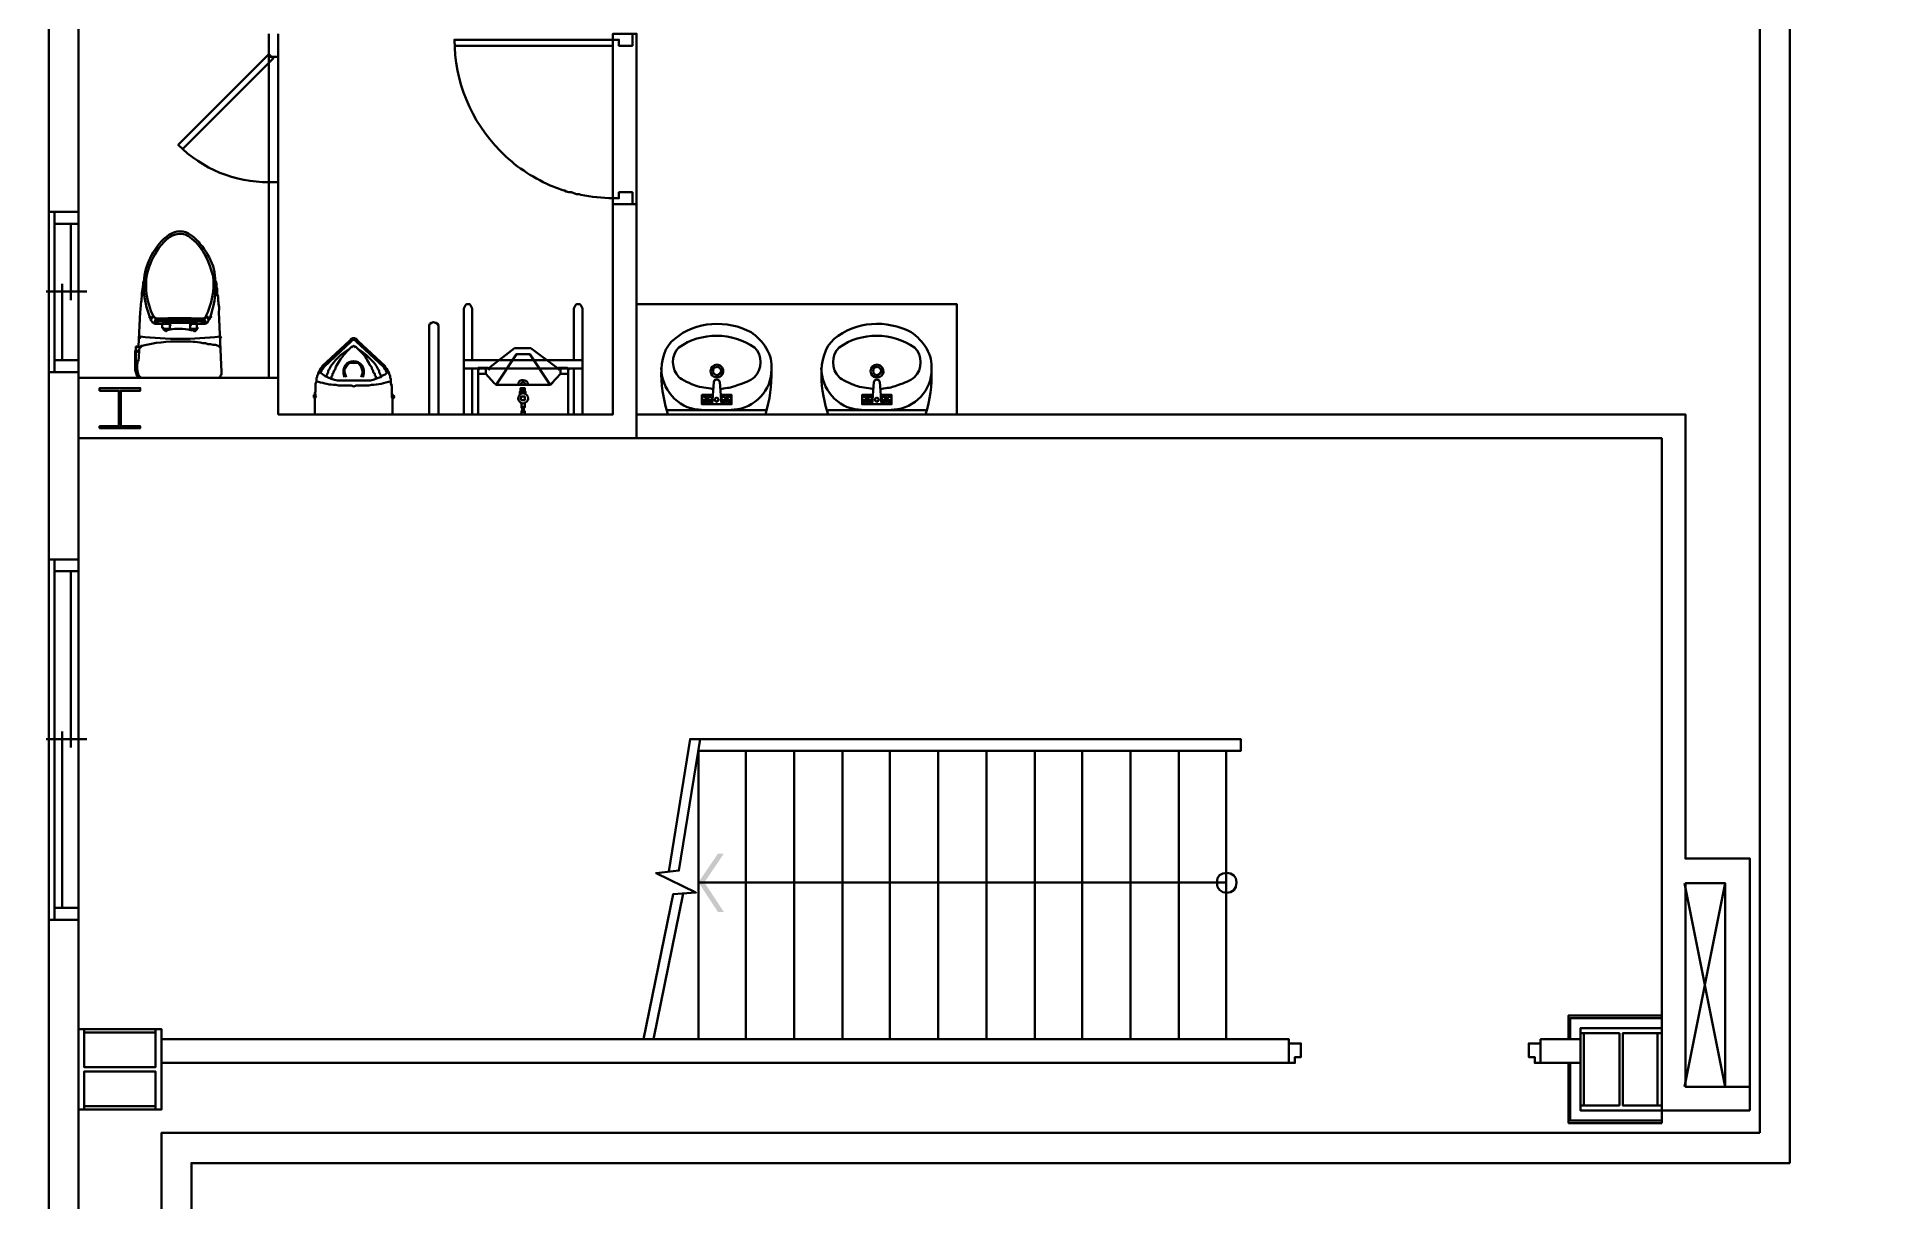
# Model space of a CAD drawing. Header units: millimetres. Extents: x 0 to 31017, y 0 to 21335.
# Drawn here: x 7143 to 8061, y 18577 to 19159 of the extents above; entities that cross this region are included whole.
import ezdxf
from ezdxf import colors
from ezdxf.entities.mleader import LeaderData, LeaderLine
from ezdxf.enums import TextEntityAlignment as Align
from ezdxf.math import Vec2, Vec3

# ---------------------------------------------------------------- set-up
doc = ezdxf.new("R2010")
doc.units = ezdxf.units.MM
doc.layers.add('PDF_單色填滿', color=7, linetype='Continuous')
doc.layers.add('PDF_幾何圖形', color=7, linetype='Continuous')
doc.styles.get("Standard").update_dxf_attribs({"font": 'arial.ttf'})

# ---------------------------------------------------------------- blocks, each defined once
blk = doc.blocks.new('_DetailCallout')
at = {"color": 0, "linetype": 'ByBlock', "lineweight": -2, "transparency": 16777216}
blk.add_line((8, 0), (-8, 0), dxfattribs=at)
blk.add_circle((0, 0), 8, dxfattribs=at)
at = {"color": 0, "transparency": 16777216}
for tag, p in [('視圖號碼', (0, 1)), ('圖紙號碼', (0, -6))]:
    blk.add_attdef(tag, text='', height=3, dxfattribs=at).set_placement(p, align=Align.CENTER)

msp = doc.modelspace()

# ---------------------------------------------------------------- linework, layer by layer
at = {"color": 251, "lineweight": 200, "true_color": 0x636466}
for points in [[(8003.78, 18611.16), (8003.78, 19818.2), (10159.06, 19818.2), (10159.06, 18790.18), (10028.88, 18790.18), (10028.88, 18666.5), (9409.22, 18666.5), (9409.22, 18017.47), (10161.06, 18017.47), (10161.06, 16827.55), (9459.02, 16827.55), (9459.02, 16867.77), (9410.49, 16867.77), (9410.49, 16827.55), (8708.75, 16827.55), (8708.75, 16867.77), (8660.22, 16867.77), (8660.22, 16827.55), (7959.75, 16827.55), (7959.75, 17468.15), (7204.9, 17468.15), (7204.9, 18611.16)], [(8018.78, 18596.16), (8018.78, 19803.2), (10144.06, 19803.2), (10144.06, 18805.18), (10013.88, 18805.18), (10013.88, 18681.5), (9394.22, 18681.5), (9394.22, 18002.47), (10146.06, 18002.47), (10146.06, 16842.55), (9474.02, 16842.55), (9474.02, 16882.77), (9395.49, 16882.77), (9395.49, 16842.55), (8723.75, 16842.55), (8723.75, 16882.77), (8645.22, 16882.77), (8645.22, 16842.55), (7974.75, 16842.55), (7974.75, 17483.15), (7219.9, 17483.15), (7219.9, 18596.16)]]:
    msp.add_lwpolyline(points, close=True, dxfattribs=at)
at = {"layer": 'PDF_單色填滿', "color": 251, "lineweight": 200, "true_color": 0x636466}
for points in [[(7473.34, 18736.33), (7476.31, 18736.33), (7483.08, 18750.72), (7486.04, 18750.72)], [(7483.08, 18721.51), (7486.04, 18721.51), (7473.34, 18736.33), (7476.31, 18736.33)]]:
    msp.add_solid(points, dxfattribs=at)
at = {"layer": 'PDF_幾何圖形', "color": 251, "lineweight": 200, "true_color": 0x636466}
msp.add_line((7148.59, 19878.67), (7148.59, 16284.82), dxfattribs=at)
for points in [[(7148.59, 19071.24), (7148.59, 19269.39), (7163.41, 19269.39), (7163.41, 19349.41), (7163.41, 19678.4), (7148.59, 19678.4), (7148.59, 19808.38)], [(7163.41, 19216.89), (7210.83, 19216.89), (7210.83, 19243.14), (7210.83, 19269.39), (7163.41, 19269.39), (7163.41, 19071.24), (7148.59, 19071.24), (7148.59, 18991.21)], [(7263.33, 19160.15), (7263.33, 19148.72), (7258.68, 19148.72), (7258.68, 19160.15)], [(7442.43, 19075.05), (7442.43, 19160.15), (7430.58, 19160.15), (7430.58, 19157.19), (7433.54, 19157.19), (7433.54, 19154.22), (7440.32, 19154.22), (7440.32, 19160.15)], [(7263.33, 19149.99), (7263.33, 19086.06), (7258.68, 19086.06), (7258.68, 19149.99)], [(7430.58, 19154.22), (7430.58, 19075.05), (7430.58, 19078.01), (7433.54, 19078.01), (7433.54, 19080.98), (7440.32, 19080.98), (7440.32, 19075.05)], [(7258.68, 18988.25), (7258.68, 19105.96)], [(7263.33, 18988.25), (7263.33, 19105.96)], [(7163.41, 18988.25), (7263.33, 18988.25), (7263.33, 18970.04), (7430.58, 18970.04), (7430.58, 19075.05), (7442.43, 19075.05), (7442.43, 18958.19)], [(7406.44, 19081.82), (7407.29, 19081.4), (7408.56, 19080.98), (7409.83, 19080.98), (7411.1, 19080.55), (7412.37, 19080.13), (7413.64, 19080.13), (7414.49, 19079.71)], [(7151.56, 19071.24), (7151.56, 18991.21)], [(7163.41, 19065.31), (7151.56, 19065.31)], [(7159.6, 19065.31), (7159.6, 19027.2)], [(7163.41, 19071.24), (7163.41, 18991.21)], [(7167.64, 19031.44), (7147.32, 19031.44)], [(7155.37, 18997.14), (7155.37, 19035.25)], [(7233.27, 19028.9), (7232.85, 19029.74), (7232.85, 19032.71), (7232.43, 19033.55), (7232.43, 19035.67), (7232, 19036.52)], [(7233.7, 19021.28), (7234.97, 18991.21), (7234.97, 18989.94), (7234.54, 18989.52), (7234.54, 18989.1), (7234.12, 18988.67), (7233.27, 18988.25), (7232.43, 18988.25), (7196.01, 18988.25)], [(7198.98, 19018.74), (7198.98, 19019.16), (7199.4, 19018.74), (7198.98, 19019.16), (7199.4, 19018.74), (7198.98, 19019.16), (7199.4, 19018.74), (7198.98, 19019.16), (7199.4, 19018.74), (7198.98, 19019.16)], [(7198.98, 19018.31), (7198.98, 19018.74), (7199.4, 19018.31)], [(7199.4, 19017.04), (7200.67, 19019.16), (7201.09, 19019.16)], [(7228.61, 19017.04), (7227.77, 19019.16), (7227.34, 19019.16)], [(7229.04, 19018.31), (7229.04, 19018.74), (7229.46, 19018.74), (7229.46, 19019.16), (7229.88, 19018.74), (7229.46, 19019.16), (7229.88, 19018.74), (7229.46, 19019.16), (7229.88, 19018.74), (7229.46, 19019.16), (7229.88, 19018.74), (7229.46, 19019.16)], [(7360.29, 18997.14), (7360.29, 19022.97), (7359.45, 19024.66), (7359.02, 19025.09), (7357.33, 19025.09), (7356.91, 19024.66), (7356.06, 19022.97), (7356.06, 18970.04)], [(7411.1, 18997.14), (7411.1, 19022.97), (7411.95, 19024.66), (7412.37, 19025.09), (7414.07, 19025.09), (7414.49, 19024.66), (7415.34, 19022.97), (7415.34, 18970.04)], [(7442.43, 19025.09), (7602.48, 19025.09), (7602.48, 18970.04)], [(7199.4, 19017.89), (7198.98, 19018.31), (7199.4, 19017.89)], [(7199.82, 19017.47), (7199.4, 19017.89), (7199.4, 19017.47), (7199.82, 19017.04)], [(7201.09, 19015.77), (7201.52, 19015.35), (7205.33, 19015.35), (7208.71, 19015.35), (7209.14, 19014.92), (7208.71, 19015.35), (7209.14, 19014.92), (7209.56, 19014.5)], [(7201.94, 19018.31), (7201.52, 19018.31), (7201.94, 19017.89)], [(7201.94, 19015.77), (7201.52, 19015.77), (7201.94, 19015.35), (7201.52, 19015.77), (7201.94, 19015.35), (7201.52, 19015.77), (7201.94, 19015.35), (7201.52, 19015.77), (7201.94, 19015.35), (7201.52, 19015.77), (7201.94, 19015.35), (7201.52, 19015.77), (7201.52, 19016.2), (7201.94, 19017.04), (7202.36, 19016.62), (7201.94, 19017.04), (7202.36, 19016.62), (7201.94, 19017.04), (7202.36, 19016.62), (7201.94, 19017.04), (7201.94, 19017.47), (7201.94, 19017.04), (7202.36, 19016.62)], [(7201.94, 19017.04), (7202.36, 19017.04), (7202.79, 19016.62), (7202.36, 19017.04), (7202.79, 19017.04), (7203.21, 19016.62), (7224.8, 19016.62)], [(7203.21, 19017.04), (7203.63, 19016.62), (7203.21, 19017.04), (7203.63, 19016.62), (7203.21, 19017.04), (7202.79, 19015.77), (7203.21, 19015.35), (7202.79, 19015.77), (7203.21, 19015.35), (7202.79, 19015.77), (7203.21, 19015.35), (7202.79, 19015.77), (7203.21, 19015.35), (7202.79, 19015.77), (7201.94, 19015.77), (7202.36, 19015.35), (7201.94, 19015.77), (7202.36, 19015.35)], [(7202.79, 19017.04), (7203.21, 19017.04), (7203.63, 19016.62)], [(7229.46, 19017.47), (7229.04, 19017.89), (7229.04, 19017.47), (7228.61, 19017.47), (7228.61, 19017.04), (7228.19, 19016.62), (7228.19, 19016.2), (7227.77, 19015.77), (7227.34, 19015.77), (7226.92, 19015.35), (7222.69, 19015.35), (7222.69, 19015.77), (7205.33, 19015.77), (7205.33, 19015.35), (7205.33, 19013.65), (7205.75, 19013.23)], [(7205.75, 19012.81), (7205.75, 19013.23), (7206.17, 19012.81)], [(7208.71, 19012.81), (7205.75, 19012.81), (7206.17, 19012.38), (7206.6, 19011.96), (7206.17, 19012.38)], [(7207.44, 19011.96), (7207.02, 19011.96), (7207.44, 19011.54), (7207.02, 19011.96), (7207.44, 19011.54), (7207.02, 19011.96), (7206.6, 19012.38), (7206.17, 19012.38), (7206.6, 19011.96)], [(7207.02, 19011.96), (7206.6, 19012.38), (7207.02, 19011.96)], [(7208.71, 19015.35), (7209.14, 19015.35), (7209.14, 19014.92), (7209.56, 19014.5), (7209.14, 19014.92), (7209.14, 19013.23), (7209.56, 19012.81), (7209.14, 19013.23), (7209.14, 19012.81), (7209.56, 19012.38)], [(7209.14, 19012.81), (7208.71, 19012.81), (7209.14, 19012.38), (7208.71, 19012.81), (7209.14, 19012.38)], [(7219.72, 19015.35), (7219.3, 19015.35), (7219.72, 19014.92), (7219.3, 19015.35), (7219.3, 19014.92), (7219.72, 19014.5), (7219.3, 19014.92), (7219.72, 19014.5)], [(7219.3, 19014.92), (7219.3, 19013.23), (7219.72, 19012.81), (7219.3, 19013.23), (7219.3, 19012.81), (7219.72, 19012.38), (7219.3, 19012.81), (7219.72, 19012.38), (7219.3, 19012.81), (7222.26, 19012.81)], [(7220.15, 19014.92), (7219.72, 19015.35), (7222.69, 19015.35), (7222.69, 19013.65), (7223.11, 19013.23), (7222.69, 19013.65), (7222.69, 19013.23), (7223.11, 19012.81), (7222.69, 19013.23), (7222.69, 19012.81), (7222.26, 19012.81), (7222.69, 19012.38), (7222.26, 19012.81), (7222.26, 19012.38), (7221.84, 19012.38), (7222.26, 19011.96), (7221.84, 19012.38), (7222.26, 19011.96)], [(7221.42, 19012.38), (7221.42, 19011.96), (7221.84, 19011.54), (7221.42, 19011.96), (7220.99, 19011.96), (7221.42, 19011.54), (7220.99, 19011.96), (7221.42, 19011.54)], [(7221.84, 19012.38), (7221.42, 19012.38), (7221.84, 19011.96)], [(7226.07, 19015.77), (7226.5, 19015.77), (7226.92, 19015.35), (7226.5, 19015.77), (7226.92, 19015.77), (7227.34, 19015.35), (7226.92, 19015.77), (7227.34, 19015.35), (7226.92, 19015.77), (7227.34, 19015.35), (7226.92, 19015.77), (7227.34, 19015.35), (7226.92, 19015.77), (7226.92, 19016.2), (7226.5, 19017.04), (7226.92, 19016.62), (7226.5, 19017.04), (7226.92, 19016.62), (7226.5, 19017.04), (7226.07, 19017.04), (7226.5, 19016.62), (7226.07, 19017.04), (7226.07, 19017.47), (7226.07, 19017.04), (7226.5, 19016.62), (7226.07, 19017.04), (7225.65, 19017.04), (7226.07, 19016.62), (7225.65, 19017.04), (7225.23, 19017.04), (7225.65, 19016.62)], [(7225.23, 19017.04), (7225.65, 19016.62), (7225.23, 19017.04), (7225.65, 19016.62), (7225.23, 19017.04), (7225.65, 19016.62), (7225.23, 19017.04), (7225.65, 19016.62), (7225.23, 19017.04), (7225.23, 19015.77), (7225.65, 19015.35), (7225.23, 19015.77), (7225.65, 19015.35), (7225.23, 19015.77), (7225.65, 19015.35), (7225.23, 19015.77), (7225.65, 19015.35), (7225.23, 19015.77), (7226.07, 19015.77), (7226.5, 19015.35), (7226.07, 19015.77), (7226.5, 19015.35)], [(7229.04, 19017.89), (7229.04, 19018.31), (7229.46, 19017.89)], [(7343.36, 18970.04), (7343.36, 19014.5), (7342.93, 19015.35), (7342.09, 19015.77), (7340.82, 19016.2), (7339.97, 19015.77), (7339.12, 19015.35), (7338.7, 19014.5), (7338.7, 18970.04)], [(7192.63, 19003.92), (7192.2, 19003.92), (7192.2, 19002.22), (7191.78, 19001.8), (7191.78, 18999.68), (7192.2, 18999.26), (7191.78, 18999.68), (7192.2, 18999.26)], [(7191.78, 18997.99), (7191.78, 18997.14), (7192.2, 18996.72), (7192.2, 19001.38)], [(7192.2, 18996.72), (7192.63, 18996.3), (7192.2, 18996.72), (7192.63, 18996.3), (7192.2, 18996.72), (7192.63, 18996.72), (7193.47, 18996.72), (7193.9, 19003.92), (7192.63, 19003.92), (7193.05, 19003.49), (7192.63, 19003.92), (7193.05, 19003.49), (7192.63, 19003.92), (7193.05, 19003.49), (7192.63, 19003.92), (7193.05, 19003.49)], [(7192.63, 19000.95), (7192.2, 19001.38), (7192.63, 19000.95), (7192.2, 19001.38), (7192.63, 19001.8), (7193.05, 19001.38), (7192.63, 19001.8), (7193.05, 19001.38), (7192.63, 19001.8), (7193.9, 19001.8)], [(7193.9, 19003.49), (7194.32, 19003.92), (7194.74, 19003.49), (7194.32, 19003.92), (7194.74, 19003.49)], [(7194.32, 19003.92), (7194.74, 19003.92), (7194.74, 19004.34), (7195.17, 19004.34), (7195.59, 19003.92)], [(7224.38, 19006.03), (7225.65, 19005.61), (7226.92, 19005.61), (7228.19, 19005.19), (7229.46, 19005.19), (7230.73, 19004.76), (7232, 19004.76), (7233.27, 19004.34), (7233.7, 19003.92)], [(7233.27, 19004.34), (7233.7, 19003.92), (7234.12, 19003.92), (7234.12, 19003.49), (7234.54, 19003.49), (7234.54, 19002.22)], [(7318.38, 18991.21), (7318.38, 18990.79), (7317.95, 18991.21), (7318.38, 18991.21), (7318.8, 18990.79), (7318.38, 18991.21), (7318.38, 18991.64), (7317.95, 18992.06), (7317.95, 18992.48), (7317.53, 18992.91), (7317.11, 18992.91), (7317.11, 18993.33), (7316.68, 18993.75), (7316.68, 18994.18), (7303.13, 19006.88), (7302.71, 19007.3), (7302.29, 19007.73), (7301.44, 19008.15), (7300.59, 19008.15), (7299.75, 19007.73), (7298.9, 19006.88), (7285.35, 18994.18), (7285.35, 18993.75), (7284.5, 18992.91), (7284.93, 18992.48)], [(7316.68, 18992.48), (7316.26, 18992.91), (7316.26, 18993.33), (7315.84, 18993.75), (7302.29, 19006.46), (7302.29, 19006.88), (7301.86, 19006.88), (7301.44, 19007.3), (7300.59, 19007.3), (7300.17, 19006.88), (7299.75, 19006.88), (7299.75, 19006.46), (7286.2, 18993.75), (7285.77, 18993.33), (7285.77, 18992.91), (7285.35, 18992.48), (7284.93, 18992.48), (7284.93, 18991.64), (7284.5, 18991.21), (7284.5, 18990.79)], [(7301.44, 19003.92), (7301.02, 19004.34), (7300.59, 19003.92), (7300.17, 19003.92), (7300.59, 19003.49)], [(7312.03, 18987.83), (7312.03, 18989.1), (7311.6, 18989.52), (7311.6, 18990.37), (7310.75, 18991.21), (7310.75, 18992.06), (7310.33, 18992.48), (7309.91, 18993.75), (7309.06, 18994.6), (7308.64, 18995.87), (7307.79, 18997.14), (7307.37, 18997.99), (7306.52, 18999.26), (7301.86, 19003.92), (7301.44, 19003.92), (7301.86, 19003.49)], [(7403.9, 18992.91), (7403.48, 18993.33), (7403.48, 18992.91), (7403.06, 18992.91), (7402.63, 18993.33), (7389.51, 19003.07), (7381.46, 19003.07), (7368.76, 18993.33)], [(7371.3, 18985.71), (7371.72, 18985.29), (7372.15, 18984.86), (7382.31, 19000.11), (7389.08, 19000.11), (7399.25, 18984.86)], [(7163.41, 18997.14), (7151.56, 18997.14)], [(7191.78, 18999.68), (7191.78, 18999.26), (7192.2, 18998.84), (7191.78, 18999.26), (7192.2, 18998.84)], [(7191.78, 18999.26), (7191.78, 18998.84)], [(7192.2, 18997.99), (7191.78, 18998.41), (7191.78, 18998.84), (7192.2, 18998.41)], [(7191.78, 18998.41), (7191.78, 18997.99), (7192.2, 18997.57)], [(7191.78, 18997.14), (7192.2, 18997.14), (7192.2, 18996.72), (7192.63, 18996.3), (7192.63, 18995.87), (7193.05, 18995.45)], [(7193.05, 18996.72), (7192.63, 18991.21), (7193.05, 18990.79), (7193.05, 18989.94), (7194.74, 18988.25), (7195.17, 18988.25), (7194.32, 18988.25), (7193.9, 18988.67), (7193.05, 18988.67), (7193.05, 18989.1), (7192.63, 18989.52), (7193.05, 18989.1)], [(7192.63, 18995.87), (7193.05, 18995.87), (7192.63, 18996.3), (7193.05, 18995.87), (7192.63, 18996.3), (7192.63, 18996.72), (7193.05, 18996.3)], [(7284.5, 18992.91), (7284.08, 18992.48), (7284.08, 18992.06), (7283.66, 18991.64), (7283.66, 18991.21), (7284.08, 18990.79)], [(7290.85, 18995.87), (7290.01, 18994.6), (7289.58, 18994.18), (7288.74, 18992.48), (7288.31, 18992.06), (7288.31, 18991.21), (7287.47, 18989.52), (7287.47, 18989.1)], [(7292.55, 18994.6), (7292.13, 18993.75), (7291.7, 18992.48), (7291.28, 18992.06), (7290.85, 18991.21), (7290.85, 18990.79), (7290.43, 18990.37), (7290.43, 18989.52), (7290.01, 18989.1), (7290.01, 18988.25), (7289.58, 18987.83)], [(7304.83, 18988.67), (7305.67, 18991.21), (7304.83, 18993.75), (7303.98, 18995.02), (7303.13, 18995.87), (7298.9, 18995.87), (7298.05, 18995.02), (7296.36, 18992.48), (7296.36, 18991.21), (7297.21, 18988.67)], [(7311.18, 18995.87), (7312.03, 18994.6), (7312.45, 18994.18), (7313.3, 18992.48), (7313.72, 18992.06), (7313.72, 18991.21), (7314.57, 18989.52), (7314.57, 18989.1)], [(7317.53, 18990.79), (7317.53, 18991.21), (7317.11, 18991.64), (7317.11, 18992.06), (7316.68, 18992.48), (7317.11, 18992.06)], [(7415.34, 18997.14), (7356.06, 18997.14)], [(7356.06, 18992.91), (7415.34, 18992.91)], [(7360.29, 18970.04), (7360.29, 18992.91)], [(7363.68, 18993.33), (7363.26, 18993.33), (7363.26, 18992.91), (7363.68, 18992.48), (7363.26, 18992.91), (7363.26, 18992.48), (7363.26, 18970.04), (7408.14, 18970.04), (7408.14, 18992.48), (7408.14, 18992.91), (7408.56, 18992.48), (7408.14, 18992.91), (7407.71, 18993.33), (7407.29, 18993.33), (7407.71, 18992.91)], [(7364.53, 18992.91), (7364.1, 18993.33), (7367.07, 18993.33), (7367.07, 18990.37), (7363.26, 18990.37)], [(7364.1, 18993.33), (7363.68, 18993.33), (7364.1, 18992.91)], [(7369.18, 18992.91), (7368.76, 18993.33), (7368.76, 18992.91), (7368.34, 18992.91), (7367.91, 18993.33), (7367.07, 18993.33)], [(7367.91, 18993.33), (7367.91, 18992.91), (7368.34, 18992.91), (7368.76, 18992.48), (7368.34, 18992.91)], [(7402.63, 18993.33), (7402.63, 18992.91), (7403.06, 18992.91), (7403.48, 18992.48), (7403.06, 18992.91)], [(7403.48, 18993.33), (7404.33, 18993.33)], [(7407.29, 18993.33), (7404.33, 18993.33), (7404.33, 18990.37), (7408.14, 18990.37)], [(7408.14, 18992.91), (7407.71, 18993.33), (7408.14, 18992.91)], [(7411.1, 18970.04), (7411.1, 18992.91)], [(7482.66, 18995.02), (7481.39, 18994.6), (7480.12, 18993.75), (7479.69, 18992.91), (7479.27, 18991.64), (7479.69, 18990.37), (7480.12, 18989.52), (7481.39, 18988.67), (7482.66, 18988.67)], [(7562.68, 18995.02), (7561.41, 18994.6), (7560.14, 18993.75), (7559.72, 18992.91), (7559.29, 18991.64), (7559.72, 18990.37), (7560.14, 18989.52), (7561.41, 18988.67), (7562.68, 18988.67)], [(7290.85, 18984.86), (7292.13, 18984.86), (7293.4, 18984.44), (7299.75, 18984.44), (7301.02, 18984.02), (7302.29, 18984.44), (7308.64, 18984.44), (7309.91, 18984.86)], [(7367.07, 18990.37), (7371.3, 18985.71), (7371.72, 18985.29), (7372.15, 18984.86), (7372.99, 18984.86), (7373.42, 18984.44)], [(7372.99, 18984.86), (7373.42, 18984.86), (7397.98, 18984.86), (7398.4, 18984.86), (7398.82, 18984.44)], [(7384.43, 18980.21), (7384.43, 18981.48), (7384.43, 18983.17), (7386.54, 18983.17), (7386.54, 18981.48), (7386.54, 18980.21)], [(7384.85, 18983.17), (7384.85, 18981.9)], [(7385.27, 18983.17), (7385.27, 18981.9)], [(7385.7, 18981.9), (7385.7, 18983.17)], [(7386.54, 18983.17), (7386.54, 18981.9)], [(7398.4, 18984.86), (7399.25, 18984.86), (7399.67, 18985.29), (7400.09, 18984.86)], [(7399.67, 18985.29), (7400.09, 18985.71), (7400.52, 18985.29)], [(7404.33, 18990.37), (7400.09, 18985.71)], [(7480.96, 18986.13), (7480.12, 18975.13)], [(7483.93, 18986.13), (7484.77, 18975.13)], [(7560.99, 18986.13), (7560.14, 18975.13)], [(7563.95, 18986.13), (7564.8, 18975.13)], [(7281.54, 18979.78), (7281.96, 18979.36), (7281.54, 18979.78), (7281.12, 18979.78), (7281.12, 18979.36), (7281.54, 18978.94), (7281.12, 18979.36), (7281.12, 18978.94), (7281.12, 18978.51), (7281.54, 18978.09), (7281.12, 18978.51), (7281.12, 18978.94), (7281.54, 18978.51), (7281.12, 18978.51)], [(7281.12, 18979.36), (7281.12, 18978.94), (7281.54, 18978.51), (7281.12, 18978.94), (7281.54, 18978.51), (7281.12, 18978.94), (7281.54, 18979.36), (7281.54, 18979.78), (7281.96, 18979.36)], [(7281.96, 18978.94), (7281.54, 18979.36), (7281.54, 18978.94), (7281.96, 18978.51), (7281.54, 18978.94), (7281.54, 18978.51), (7281.96, 18978.09)], [(7282.39, 18978.51), (7281.96, 18978.94), (7281.54, 18978.51), (7281.54, 18978.09), (7281.96, 18977.67)], [(7320.07, 18978.94), (7320.07, 18978.51), (7320.92, 18977.67)], [(7320.49, 18978.51), (7320.92, 18978.51), (7320.92, 18978.94), (7321.34, 18978.51), (7320.92, 18978.94), (7320.49, 18979.36), (7320.49, 18979.78), (7320.92, 18979.36)], [(7321.34, 18978.51), (7320.92, 18978.94), (7320.92, 18979.36), (7321.34, 18978.94), (7320.49, 18979.78), (7320.49, 18979.36), (7320.49, 18978.94), (7320.92, 18978.51), (7320.49, 18978.94), (7320.49, 18978.51), (7320.92, 18978.09)], [(7320.92, 18979.36), (7320.49, 18979.78), (7320.92, 18979.36)], [(7386.97, 18980.21), (7386.97, 18981.48), (7384, 18981.48), (7384, 18979.78)], [(7384.85, 18980.63), (7384.85, 18981.48)], [(7384.85, 18975.55), (7384.85, 18973.43), (7386.54, 18973.43), (7386.54, 18975.55)], [(7386.54, 18973.85), (7384.85, 18973.85)], [(7385.27, 18971.74), (7385.27, 18973.43)], [(7385.7, 18981.48), (7385.7, 18980.63)], [(7386.12, 18980.63), (7386.12, 18981.48)], [(7386.12, 18973.43), (7386.12, 18971.74)], [(7484.77, 18979.78), (7489.85, 18979.78), (7489.85, 18975.13), (7475.04, 18975.13), (7475.04, 18979.78), (7480.54, 18979.78)], [(7480.12, 18977.24), (7475.04, 18977.24)], [(7479.27, 18979.36), (7475.88, 18975.55)], [(7475.88, 18979.36), (7479.27, 18975.55)], [(7476.31, 18975.13), (7478.85, 18975.13)], [(7477.58, 18975.13), (7477.58, 18979.78)], [(7489.85, 18977.24), (7484.77, 18977.24)], [(7489.01, 18979.36), (7485.62, 18975.55)], [(7485.62, 18979.36), (7489.01, 18975.55)], [(7486.04, 18975.13), (7488.58, 18975.13)], [(7487.31, 18975.13), (7487.31, 18979.78)], [(7564.8, 18979.78), (7569.88, 18979.78), (7569.88, 18975.13), (7555.06, 18975.13), (7555.06, 18979.78), (7560.56, 18979.78)], [(7560.14, 18977.24), (7555.06, 18977.24)], [(7559.29, 18979.36), (7555.9, 18975.55)], [(7555.9, 18979.36), (7559.29, 18975.55)], [(7556.33, 18975.13), (7558.87, 18975.13)], [(7557.6, 18975.13), (7557.6, 18979.78)], [(7569.88, 18977.24), (7564.8, 18977.24)], [(7569.03, 18979.36), (7565.64, 18975.55)], [(7565.64, 18979.36), (7569.03, 18975.55)], [(7566.07, 18975.13), (7568.61, 18975.13)], [(7567.34, 18975.13), (7567.34, 18979.78)], [(7281.54, 18970.04), (7320.49, 18970.04)], [(7384.85, 18970.04), (7384.85, 18971.74), (7386.54, 18971.74), (7386.54, 18970.04)], [(7384.85, 18971.31), (7386.54, 18971.31)], [(7442.43, 18970.04), (7966.61, 18970.04), (7966.61, 18748.18), (7998.78, 18748.18), (7998.78, 18622.43)], [(7506.79, 18972.16), (7458.1, 18972.16)], [(7586.81, 18972.16), (7538.12, 18972.16)], [(7954.75, 18616.08), (7954.75, 18958.19), (7442.43, 18958.19), (7163.41, 18958.19)], [(7148.59, 18897.64), (7148.59, 18717.7), (7163.41, 18717.7), (7163.41, 18897.64)], [(7151.56, 18897.64), (7151.56, 18717.7)], [(7163.41, 18891.71), (7151.56, 18891.71)], [(7159.6, 18891.71), (7159.6, 18803.65)], [(7167.64, 18807.88), (7147.32, 18807.88)], [(7155.37, 18723.62), (7155.37, 18811.69)], [(7445.82, 18658), (7460.64, 18730.4), (7472.07, 18731.25), (7452.17, 18740.98), (7463.6, 18742.25), (7474.19, 18807.88)], [(7473.34, 18658), (7473.34, 18801.95), (7744.32, 18801.95), (7744.32, 18807.88), (7469.11, 18807.88), (7458.52, 18741.83)], [(7497.05, 18658), (7497.05, 18801.95)], [(7521.19, 18658), (7521.19, 18801.95)], [(7545.32, 18658), (7545.32, 18801.95)], [(7569.03, 18658), (7569.03, 18801.95)], [(7593.16, 18658), (7593.16, 18801.95)], [(7617.3, 18658), (7617.3, 18801.95)], [(7641.43, 18658), (7641.43, 18801.95)], [(7665.14, 18658), (7665.14, 18801.95)], [(7689.28, 18658), (7689.28, 18801.95)], [(7713.41, 18658), (7713.41, 18801.95)], [(7737.12, 18658), (7737.12, 18801.95)], [(7473.34, 18736.33), (7737.12, 18736.33)], [(7998.78, 18634.29), (7966.61, 18634.29), (7966.61, 18735.9), (7986.51, 18735.9), (7986.51, 18634.29), (7966.18, 18735.9)], [(7966.18, 18634.29), (7986.51, 18735.9)], [(7450.9, 18658), (7465.72, 18730.82)], [(7163.41, 18717.7), (7163.41, 18517), (7148.59, 18517), (7148.59, 18717.7)], [(7163.41, 18723.62), (7151.56, 18723.62)], [(7954.75, 18669.85), (7908.18, 18669.85), (7908.18, 18658)], [(7954.75, 18668.58), (7909.02, 18668.58), (7909.02, 18658)], [(7768.45, 18646.14), (7768.45, 18658), (7204.9, 18658)], [(7768.45, 18658), (7768.45, 18646.14), (7771.42, 18646.14), (7771.42, 18649.1), (7774.38, 18649.1), (7774.38, 18655.88), (7768.45, 18655.88)], [(7894.2, 18646.14), (7891.24, 18646.14), (7891.24, 18649.1), (7888.28, 18649.1), (7888.28, 18655.88), (7894.2, 18655.88)], [(7914.1, 18646.14), (7894.2, 18646.14), (7894.2, 18658), (7914.1, 18658)], [(7204.9, 18646.14), (7768.45, 18646.14)], [(7908.18, 18646.14), (7908.18, 18616.08), (7954.75, 18616.08)], [(7909.02, 18646.14), (7909.02, 18617.35), (7954.75, 18617.35)], [(7998.78, 18622.43), (7954.75, 18622.43)]]:
    msp.add_lwpolyline(points, dxfattribs=at)
for points in [[(7374.27, 19101.72, -0.197995), (7351.4, 19157.19), (7430.58, 19157.19), (7430.58, 19154.22), (7351.4, 19154.22)], [(7258.68, 19086.06, -0.203644), (7213.37, 19104.69), (7258.68, 19149.99), (7260.79, 19147.87), (7215.49, 19102.57)], [(7202.79, 19017.47), (7202.36, 19017.89), (7202.79, 19017.47), (7202.36, 19017.89), (7202.79, 19017.47), (7202.36, 19017.89, -0.02568), (7225.65, 19017.89), (7226.07, 19017.89), (7226.5, 19017.47), (7226.07, 19017.89), (7226.5, 19017.47), (7226.07, 19017.89), (7226.5, 19018.31), (7226.92, 19017.89), (7226.5, 19018.31), (7226.92, 19018.31), (7226.92, 19018.74), (7227.34, 19018.31), (7226.92, 19018.74, 0.152407), (7230.73, 19039.06)], [(7193.47, 19003.92), (7194.32, 19021.28, -0.015781), (7195.17, 19028.9)], [(7203.21, 19015.35), (7203.21, 19017.47, -0.024998), (7224.8, 19017.47), (7225.23, 19015.35)], [(7234.12, 19009, -0.062498), (7194.32, 19009), (7193.9, 19009), (7194.32, 19008.57), (7193.9, 19009), (7193.9, 19008.57), (7194.32, 19008.15), (7193.9, 19008.57)], [(7320.49, 18979.78), (7320.92, 18979.36), (7320.92, 18978.94), (7320.49, 18979.36), (7320.49, 18978.94), (7320.92, 18978.51), (7320.49, 18978.94), (7320.49, 18978.51), (7320.92, 18978.09), (7320.49, 18978.51), (7320.07, 18978.94), (7320.07, 18980.21), (7320.49, 18979.78), (7320.07, 18980.63), (7320.07, 18984.44), (7319.65, 18985.29), (7319.65, 18987.83), (7319.22, 18988.25), (7319.22, 18989.52), (7318.8, 18989.94), (7318.8, 18990.37), (7318.38, 18990.79), (7317.95, 18991.21), (7317.53, 18991.21), (7317.53, 18990.79), (7316.68, 18989.94), (7315.41, 18989.52), (7314.57, 18988.67), (7313.3, 18988.25), (7312.03, 18987.83), (7310.75, 18987.4), (7309.48, 18986.98), (7296.36, 18986.98, -0.208457), (7284.08, 18991.21), (7284.5, 18990.79), (7284.08, 18991.21), (7283.66, 18991.21), (7284.08, 18990.79), (7283.66, 18991.21), (7283.23, 18990.79), (7283.23, 18989.94), (7282.81, 18989.52), (7282.81, 18988.67), (7282.39, 18988.25), (7282.39, 18987.4), (7282.39, 18986.56), (7281.96, 18985.29), (7281.96, 18981.48), (7281.54, 18980.63), (7281.54, 18979.78), (7281.54, 18979.36), (7281.96, 18978.94), (7281.96, 18980.21), (7281.54, 18980.21)], [(7458.1, 18970.04), (7506.79, 18970.04, 0.085895), (7509.75, 18992.06)], [(7538.12, 18970.04), (7586.81, 18970.04, 0.085899), (7589.78, 18992.06)]]:
    msp.add_lwpolyline(points, format="xyb", dxfattribs=at)
for points in [[(7201.52, 19018.31), (7201.52, 19018.74), (7201.09, 19018.74)], [(7202.36, 19017.89), (7201.94, 19017.89), (7201.94, 19018.31)], [(7202.79, 19017.47), (7202.36, 19017.89)], [(7203.21, 19016.62), (7202.79, 19017.04)], [(7203.21, 19016.62), (7202.79, 19017.04)], [(7205.75, 19013.23), (7205.33, 19013.23), (7205.33, 19013.65)], [(7206.17, 19012.38), (7206.17, 19012.81), (7205.75, 19012.81)], [(7207.87, 19011.54), (7207.44, 19011.96)], [(7226.07, 19017.47), (7225.65, 19017.89)], [(7226.07, 19017.47), (7225.65, 19017.89)], [(7194.74, 19008.57), (7194.32, 19009)], [(7234.54, 19008.57), (7234.54, 19009), (7234.12, 19009)], [(7234.54, 19008.57), (7234.12, 19009)], [(7234.97, 19008.15), (7234.54, 19008.57)], [(7163.41, 18991.21), (7163.41, 18897.64), (7148.59, 18897.64), (7148.59, 18991.21)], [(7482.66, 18993.75), (7480.96, 18993.33), (7480.54, 18991.64), (7480.96, 18990.37), (7482.66, 18989.52), (7483.93, 18990.37), (7484.77, 18991.64), (7483.93, 18993.33)], [(7562.68, 18993.75), (7560.99, 18993.33), (7560.56, 18991.64), (7560.99, 18990.37), (7562.68, 18989.52), (7563.95, 18990.37), (7564.8, 18991.64), (7563.95, 18993.33)], [(7174, 18981.9), (7174, 18983.17), (7194.32, 18983.17), (7194.32, 18981.9), (7184.58, 18981.9), (7184.58, 18964.12), (7194.32, 18964.12), (7194.32, 18963.27), (7174, 18963.27), (7174, 18964.12), (7183.73, 18964.12), (7183.73, 18981.9)], [(7385.7, 18978.94), (7384.85, 18978.94), (7384.43, 18978.09), (7384.85, 18977.24), (7386.54, 18977.24), (7386.54, 18978.94)], [(7482.23, 18978.51), (7481.81, 18978.09), (7481.39, 18977.24), (7482.23, 18976.4), (7483.08, 18976.82), (7483.5, 18977.24), (7483.08, 18978.09)], [(7562.26, 18978.51), (7561.83, 18978.09), (7561.41, 18977.24), (7561.83, 18976.82), (7562.26, 18976.4), (7563.1, 18976.82), (7563.53, 18977.24), (7563.1, 18978.09)], [(7201.94, 18622.85), (7204.9, 18622.85), (7204.9, 18663.08), (7201.94, 18663.08), (7201.94, 18644.02), (7166.37, 18644.02), (7166.37, 18663.08), (7163.41, 18663.08), (7163.41, 18622.85), (7166.37, 18622.85), (7166.37, 18641.91), (7201.94, 18641.91)], [(7166.37, 18661.38), (7166.37, 18663.08), (7201.94, 18663.08), (7201.94, 18661.38)], [(7914.1, 18624.97), (7914.1, 18622.43), (7954.75, 18622.43), (7954.75, 18624.97), (7935.27, 18624.97), (7935.27, 18660.96), (7954.75, 18660.96), (7954.75, 18663.5), (7914.1, 18663.5), (7914.1, 18660.96), (7933.58, 18660.96), (7933.58, 18624.97)], [(7914.1, 18624.97), (7914.1, 18660.96), (7915.8, 18660.96), (7915.8, 18624.97)], [(7952.63, 18624.97), (7952.63, 18660.96), (7954.75, 18660.96), (7954.75, 18624.97)], [(7166.37, 18622.85), (7166.37, 18624.55), (7201.94, 18624.55), (7201.94, 18622.85)]]:
    msp.add_lwpolyline(points, close=True, dxfattribs=at)
for points in [[(7374.27, 19101.72), (7381.75, 19093.78), (7389.69, 19088.99), (7399.25, 19084.36)], [(7399.25, 19084.36), (7401.75, 19083.58), (7403.86, 19082.57), (7406.44, 19081.82)], [(7414.49, 19079.71), (7419.75, 19078.58), (7425.16, 19078.19), (7430.58, 19078.01)], [(7199.4, 19045.41), (7202.29, 19052.73), (7211.26, 19066), (7220.15, 19057.69)], [(7197.71, 19044.14), (7199.57, 19050.6), (7206.6, 19061.59), (7214.22, 19061.5)], [(7214.22, 19061.5), (7217.8, 19061.88), (7222.5, 19057.79), (7224.38, 19055.15)], [(7230.73, 19039.06), (7229.09, 19045.98), (7226, 19053.26), (7220.15, 19057.69)], [(7224.38, 19055.15), (7227.26, 19051.96), (7229.06, 19048.09), (7230.73, 19044.14)], [(7198.98, 19019.16), (7195.96, 19027.03), (7194.88, 19036.04), (7197.71, 19044.14)], [(7201.09, 19018.74), (7197, 19026.79), (7195.76, 19036.91), (7199.4, 19045.41)], [(7230.73, 19044.14), (7233, 19035.94), (7232.13, 19027.11), (7229.46, 19019.16)], [(7196.01, 19036.52), (7195.74, 19034.15), (7194.99, 19031.29), (7195.17, 19028.9)], [(7233.7, 19021.28), (7233.97, 19025.36), (7233.05, 19025.29), (7233.27, 19028.9)], [(7201.09, 19015.77), (7200.01, 19015.6), (7199.99, 19017.01), (7199.4, 19017.47)], [(7215.49, 19012.81), (7212.72, 19012.91), (7210.08, 19012.75), (7207.44, 19011.96)], [(7220.99, 19011.96), (7219.17, 19012.22), (7217.35, 19012.81), (7215.49, 19012.81)], [(7499.59, 19011.11), (7487.93, 19017.3), (7471.71, 19016.94), (7461.49, 19007.73)], [(7501.29, 19003.49), (7490.36, 19011.26), (7474.53, 19011.33), (7463.6, 19003.49)], [(7507.21, 19003.07), (7505.26, 19006.54), (7502.72, 19008.86), (7499.59, 19011.11)], [(7579.62, 19011.11), (7567.34, 19017.53), (7552.03, 19016.66), (7541.09, 19007.73)], [(7581.31, 19003.49), (7570.38, 19011.26), (7554.55, 19011.33), (7543.63, 19003.49)], [(7587.24, 19003.07), (7585.28, 19006.54), (7582.74, 19008.86), (7579.62, 19011.11)], [(7195.17, 19004.34), (7201.5, 19005.81), (7207.98, 19006.72), (7214.64, 19006.46)], [(7214.64, 19006.46), (7218.72, 19006.63), (7220.61, 19006.29), (7224.38, 19006.03)], [(7298.9, 19002.65), (7294.51, 19000.06), (7294.19, 18999.48), (7290.85, 18995.87)], [(7300.17, 19003.92), (7296.07, 18999.9), (7295.58, 18999.62), (7292.55, 18994.6)], [(7303.13, 19002.65), (7307.34, 19000.31), (7307.8, 18999.13), (7311.18, 18995.87)], [(7461.49, 19007.73), (7451.26, 19000.5), (7454.82, 18980.02), (7458.1, 18970.04)], [(7463.6, 19003.49), (7459.47, 18999.71), (7459.65, 18992.48), (7463.6, 18988.67)], [(7501.29, 18988.67), (7505.24, 18992.48), (7505.41, 18999.71), (7501.29, 19003.49)], [(7509.75, 18992.06), (7509.99, 18996.61), (7509.56, 18999), (7507.21, 19003.07)], [(7541.09, 19007.73), (7531.45, 18999.11), (7534.78, 18980.77), (7538.12, 18970.04)], [(7543.63, 19003.49), (7539.5, 18999.71), (7539.67, 18992.48), (7543.63, 18988.67)], [(7581.31, 18988.67), (7585.26, 18992.48), (7585.44, 18999.71), (7581.31, 19003.49)], [(7589.78, 18992.06), (7590.02, 18996.61), (7589.58, 18999.01), (7587.24, 19003.07)], [(7191.78, 18997.14), (7191.77, 18993.53), (7191.55, 18993.02), (7192.63, 18989.52)], [(7193.05, 18996.72), (7192.87, 18995), (7191.94, 18987.71), (7196.01, 18988.25)], [(7305.67, 18988.67), (7309.08, 18999.28), (7292.94, 18999.42), (7296.36, 18988.67)], [(7454.71, 18993.33), (7454.8, 18983.12), (7462.66, 18972.94), (7473.34, 18972.58)], [(7482.66, 18988.67), (7485.97, 18988.13), (7487.46, 18993.92), (7482.66, 18995.02)], [(7491.12, 18972.58), (7501.1, 18972.78), (7510.27, 18982.5), (7509.75, 18992.48)], [(7534.73, 18993.33), (7534.64, 18983.13), (7542.81, 18972.93), (7553.36, 18972.58)], [(7562.68, 18988.67), (7566, 18988.13), (7567.48, 18993.92), (7562.68, 18995.02)], [(7571.15, 18972.58), (7581.12, 18972.78), (7590.29, 18982.5), (7589.78, 18992.48)], [(7282.39, 18986.56), (7285.22, 18986.01), (7287.92, 18984.93), (7290.85, 18984.86)], [(7309.91, 18984.86), (7313.18, 18984.61), (7316.17, 18985.99), (7319.65, 18986.56)], [(7388.24, 18984.86), (7388.6, 18987.46), (7383.26, 18988.52), (7383.16, 18984.86)], [(7386.97, 18984.86), (7386.84, 18986.59), (7384.55, 18986.59), (7384.43, 18984.86)], [(7463.6, 18988.67), (7464.44, 18987.62), (7470.17, 18985.07), (7471.65, 18984.44)], [(7471.65, 18984.44), (7474.57, 18983.59), (7477.58, 18983.3), (7480.54, 18982.75)], [(7483.93, 18986.13), (7483.97, 18987.87), (7480.92, 18987.89), (7480.96, 18986.13)], [(7484.35, 18982.75), (7488.82, 18983.6), (7488.13, 18982.92), (7493.24, 18984.86)], [(7493.24, 18984.86), (7496.08, 18985.74), (7499.05, 18986.78), (7501.29, 18988.67)], [(7543.63, 18988.67), (7544.45, 18987.62), (7550.19, 18985.07), (7551.67, 18984.44)], [(7551.67, 18984.44), (7554.59, 18983.59), (7557.6, 18983.3), (7560.56, 18982.75)], [(7563.95, 18986.13), (7563.99, 18987.87), (7560.94, 18987.89), (7560.99, 18986.13)], [(7564.37, 18982.75), (7568.84, 18983.6), (7568.16, 18982.92), (7573.26, 18984.86)], [(7573.26, 18984.86), (7576.1, 18985.74), (7579.07, 18986.78), (7581.31, 18988.67)], [(7281.54, 18978.51), (7281.54, 18975.69), (7281.54, 18972.87), (7281.54, 18970.04)], [(7320.49, 18970.04), (7320.49, 18972.87), (7320.49, 18975.69), (7320.49, 18978.51)], [(7385.7, 18980.63), (7382.34, 18980.11), (7382.34, 18976.06), (7385.7, 18975.55)], [(7385.7, 18975.55), (7389.05, 18976.06), (7389.05, 18980.11), (7385.7, 18980.63)], [(7473.34, 18972.58), (7476.21, 18971.91), (7488.25, 18971.91), (7491.12, 18972.58)], [(7477.58, 18979.78), (7474.78, 18979.08), (7474.32, 18977.26), (7476.31, 18975.13)], [(7478.85, 18975.13), (7480.84, 18977.26), (7480.36, 18979.08), (7477.58, 18979.78)], [(7487.31, 18979.78), (7484.52, 18979.08), (7484.05, 18977.26), (7486.04, 18975.13)], [(7488.58, 18975.13), (7490.57, 18977.26), (7490.1, 18979.08), (7487.31, 18979.78)], [(7553.36, 18972.58), (7556.24, 18971.91), (7568.28, 18971.91), (7571.15, 18972.58)], [(7557.6, 18979.78), (7554.8, 18979.08), (7554.34, 18977.26), (7556.33, 18975.13)], [(7558.87, 18975.13), (7560.86, 18977.26), (7560.39, 18979.08), (7557.6, 18979.78)], [(7567.34, 18979.78), (7564.54, 18979.08), (7564.08, 18977.26), (7566.07, 18975.13)], [(7568.61, 18975.13), (7570.6, 18977.26), (7570.12, 18979.08), (7567.34, 18979.78)], [(7742.2, 18736.33), (7742.94, 18742.45), (7731.73, 18742.83), (7732.46, 18736.33)], [(7732.46, 18736.33), (7731.85, 18729.18), (7742.8, 18729.6), (7742.2, 18736.33)]]:
    msp.add_open_spline(points, degree=3, dxfattribs=at)

# ---------------------------------------------------------------- leaders
at = {"color": 175, "true_color": 0x4554a5}
ml = msp.add_multileader_block('Standard', dxfattribs=at)
ml.set_content('_DetailCallout', color=(69, 84, 165), scale=15)
ml.set_attribute('視圖號碼', '冷凍庫', width=0)
ml.set_attribute('圖紙號碼', 'B機', width=0)
ml.set_leader_properties()
ml.build(insert=Vec2(0, 0))
ml.multileader.update_dxf_attribs({"leader_type": 0})
ctx = ml.context
ctx.base_point, ctx.plane_origin = Vec3(7638.95, 20123.64), Vec3(7758.95, 20123.64)
notes = []
notes.append((ctx, [(0, (0, 0, 0), (0, 0), (1, 0), 1, [])]))
ctx.block.insert = Vec3(7758.95, 20123.64)
ml = msp.add_multileader_block('Standard', dxfattribs=at)
ml.set_content('_DetailCallout', color=(69, 84, 165), scale=15)
ml.set_attribute('視圖號碼', '冷凍庫', width=0)
ml.set_attribute('圖紙號碼', 'C機', width=0)
ml.set_leader_properties()
ml.build(insert=Vec2(0, 0))
ml.multileader.update_dxf_attribs({"leader_type": 0})
ctx = ml.context
ctx.base_point, ctx.plane_origin = Vec3(8059.19, 20123.64), Vec3(8179.19, 20123.64)
notes.append((ctx, [(0, (0, 0, 0), (0, 0), (1, 0), 1, [])]))
ctx.block.insert = Vec3(8179.19, 20123.64)
ml = msp.add_multileader_block('Standard', dxfattribs=at)
ml.set_content('_DetailCallout', color=(69, 84, 165), scale=15)
ml.set_attribute('視圖號碼', '冷凍庫', width=0)
ml.set_attribute('圖紙號碼', 'D機', width=0)
ml.set_leader_properties()
ml.build(insert=Vec2(0, 0))
ml.multileader.update_dxf_attribs({"leader_type": 0})
ctx = ml.context
ctx.base_point, ctx.plane_origin = Vec3(8479.43, 20123.64), Vec3(8599.43, 20123.64)
notes.append((ctx, [(0, (0, 0, 0), (0, 0), (1, 0), 1, [])]))
ctx.block.insert = Vec3(8599.43, 20123.64)
ml = msp.add_multileader_block('Standard', dxfattribs=at)
ml.set_content('_DetailCallout', color=(69, 84, 165), scale=15)
ml.set_attribute('視圖號碼', '冷凍庫', width=0)
ml.set_attribute('圖紙號碼', 'E機', width=0)
ml.set_leader_properties()
ml.build(insert=Vec2(0, 0))
ml.multileader.update_dxf_attribs({"leader_type": 0})
ctx = ml.context
ctx.base_point, ctx.plane_origin = Vec3(8899.67, 20123.64), Vec3(9019.67, 20123.64)
notes.append((ctx, [(0, (0, 0, 0), (0, 0), (1, 0), 1, [])]))
ctx.block.insert = Vec3(9019.67, 20123.64)
ml = msp.add_multileader_block('Standard', dxfattribs=at)
ml.set_content('_DetailCallout', color=(69, 84, 165), scale=15)
ml.set_attribute('視圖號碼', '冷凍庫', width=0)
ml.set_attribute('圖紙號碼', 'A機', width=0)
ml.set_leader_properties()
ml.build(insert=Vec2(0, 0))
ml.multileader.update_dxf_attribs({"leader_type": 0})
ctx = ml.context
ctx.base_point, ctx.plane_origin = Vec3(7218.83, 20123.01), Vec3(7338.83, 20123.01)
notes.append((ctx, [(0, (0, 0, 0), (0, 0), (1, 0), 1, [])]))
ctx.block.insert = Vec3(7338.83, 20123.01)
at = {"color": 251, "true_color": 0x636466}
ml = msp.add_multileader_block('Standard', dxfattribs=at)
ml.set_content('_DetailCallout', color=(99, 100, 102), scale=15)
ml.set_attribute('視圖號碼', '冷凍庫', width=0)
ml.set_attribute('圖紙號碼', 'C', width=0)
ml.set_leader_properties()
ml.build(insert=Vec2(0, 0))
ml.multileader.update_dxf_attribs({"leader_type": 0})
ctx = ml.context
ctx.base_point, ctx.plane_origin = Vec3(8184, 19512.64), Vec3(8304, 19512.64)
notes.append((ctx, [(0, (0, 0, 0), (0, 0), (1, 0), 1, [])]))
ctx.block.insert = Vec3(8304, 19512.64)
at = {"color": 175, "true_color": 0x4554a5}
ml = msp.add_multileader_block('Standard', dxfattribs=at)
ml.set_content('_DetailCallout', color=(69, 84, 165), scale=15)
ml.set_attribute('視圖號碼', '冷藏庫', width=0)
ml.set_attribute('圖紙號碼', 'A機', width=0)
ml.set_leader_properties()
ml.build(insert=Vec2(0, 0))
ml.multileader.update_dxf_attribs({"leader_type": 0})
ctx = ml.context
ctx.base_point, ctx.plane_origin = Vec3(13190.86, 19361.87), Vec3(13310.86, 19361.87)
notes.append((ctx, [(0, (0, 0, 0), (0, 0), (1, 0), 1, [])]))
ctx.block.insert = Vec3(13310.86, 19361.87)
at = {"color": 251, "true_color": 0x636466}
ml = msp.add_multileader_block('Standard', dxfattribs=at)
ml.set_content('_DetailCallout', color=(99, 100, 102), scale=15)
ml.set_attribute('視圖號碼', '冷凍庫', width=0)
ml.set_attribute('圖紙號碼', 'B', width=0)
ml.set_leader_properties()
ml.build(insert=Vec2(0, 0))
ml.multileader.update_dxf_attribs({"leader_type": 0})
ctx = ml.context
ctx.base_point, ctx.plane_origin = Vec3(8184, 18923.09), Vec3(8304, 18923.09)
notes.append((ctx, [(0, (0, 0, 0), (0, 0), (1, 0), 1, [])]))
ctx.block.insert = Vec3(8304, 18923.09)
for ctx, leaders in notes:
    for number, flags, end, landing, length, lines in leaders:
        leader = LeaderData()
        leader.index, (leader.has_last_leader_line, leader.has_dogleg_vector, leader.attachment_direction) = number, flags
        leader.last_leader_point, leader.dogleg_vector, leader.dogleg_length = Vec3(end), Vec3(landing), length
        for number, points, colour, breaks in lines:
            line = LeaderLine()
            line.index, line.vertices, line.color, line.breaks = number, Vec3.list(points), colors.encode_raw_color(colour), breaks
            leader.lines.append(line)
        ctx.leaders.append(leader)

doc.saveas('drawing.dxf')
